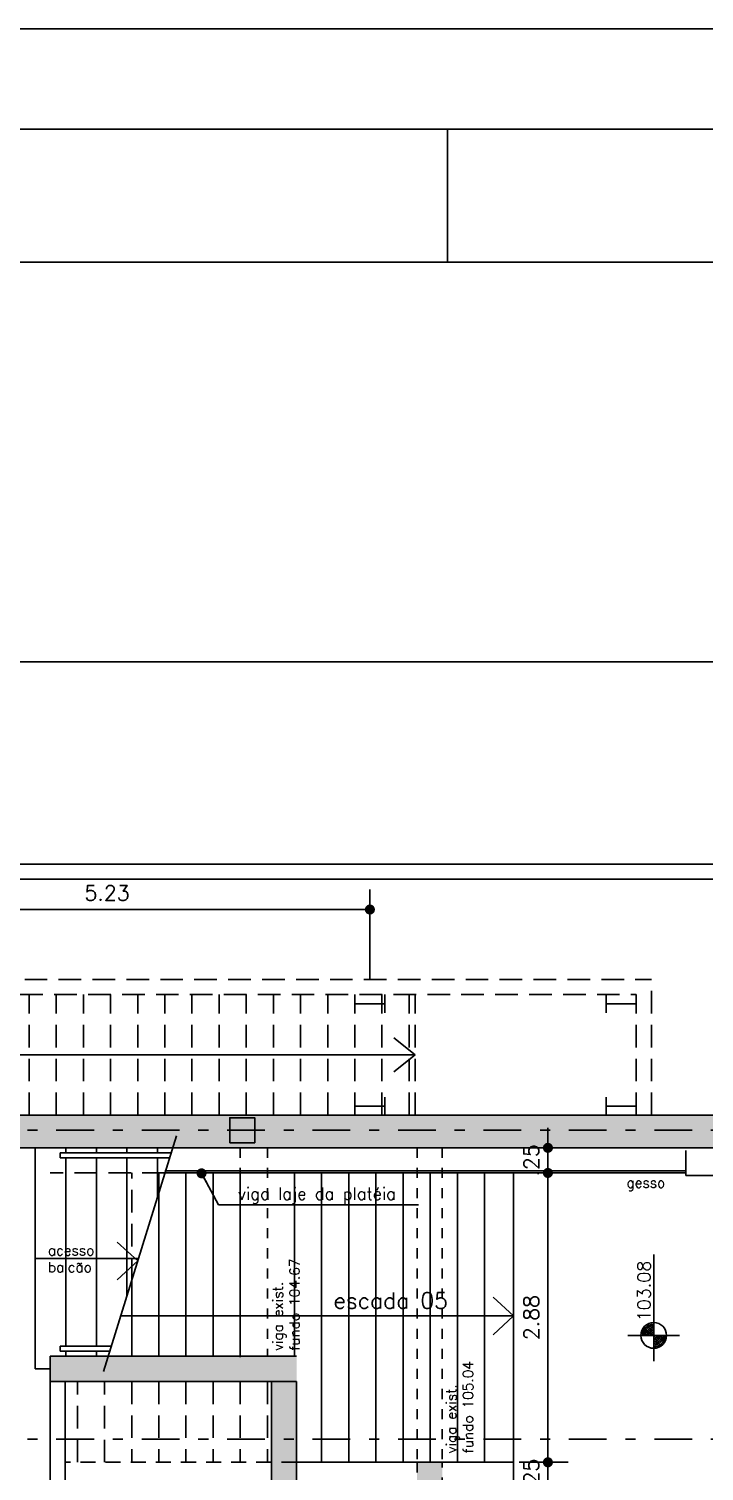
# Model space of a CAD drawing. Extents: x -14 to 107, y -33 to 53.
# Drawn here: x 16.14 to 22.86, y 38.46 to 52.81 of the extents above; entities that cross this region are included whole.
import ezdxf
from ezdxf.enums import TextEntityAlignment as Align

# ---------------------------------------------------------------- set-up
doc = ezdxf.new("R2010")
doc.units = 0
doc.header["$LTSCALE"] = 1.5
doc.header["$MEASUREMENT"] = 0
for name, pattern in [('DASHDOT', [1, 0.5, -0.25, 0, -0.25]), ('HIDDEN', [0.375, 0.25, -0.125]), ('HIDDEN2', [0.1875, 0.125, -0.0625])]:
    doc.linetypes.add(name, pattern=pattern)
doc.layers.get('0').update_dxf_attribs({"linetype": 'CONTINUOUS'})
for name, color, linetype in [('A-PAREDE', 3, 'CONTINUOUS'), ('A-REVEST', 1, 'CONTINUOUS'), ('COTAS', 7, 'CONTINUOUS'), ('EIXOS', 32, 'DASHDOT'), ('N-LNHVISTA', 7, 'CONTINUOUS'), ('N-NOTACOES', 6, 'CONTINUOUS'), ('N-PROJEÇÃO', 1, 'HIDDEN'), ('N-TEXTO', 7, 'CONTINUOUS'), ('PILAR', 7, 'CONTINUOUS'), ('PILARNOVO', 4, 'CONTINUOUS'), ('REVEST', 2, 'CONTINUOUS'), ('SOLID', 251, 'CONTINUOUS'), ('T-FOLHA', 7, 'CONTINUOUS')]:
    doc.layers.add(name, color=color, linetype=linetype)
doc.styles.add('COTA', font='romans.shx')
doc.styles.add('REGUA-080', font='simplex', dxfattribs={"height": 0.15})
doc.styles.add('ROMANS', font='romans')
doc.dimstyles.new('DG060-1', dxfattribs={"dimscale": 0.1, "dimtxt": 1.5, "dimasz": 1, "dimexe": 2, "dimexo": 2.5, "dimgap": 0.9, "dimtad": 1, "dimzin": 4, "dimdsep": 46, "dimtxsty": 'COTA', "dimblk": 'DOT', "dimblk1": 'DOT', "dimblk2": 'DOT', "dimsah": 1, "dimcen": 0.09, "dimclrd": 1, "dimclre": 1, "dimclrt": 2, "dimadec": 0, "dimazin": 0, "dimtfac": 1, "dimtdec": 4, "dimtix": 1, "dimtmove": 2, "dimatfit": 3, "dimldrblk": 'DOT', "dimfxl": 1, "dimtvp": 2, "dimtolj": 1, "dimtzin": 0, "dimarcsym": 0})

# ---------------------------------------------------------------- blocks, each defined once
blk = doc.blocks.new('DOT')
at = {"color": 0, "linetype": 'ByBlock'}
blk.add_line((-0.5, 0), (-1, 0), dxfattribs=at)
at = {"color": 0, "linetype": 'ByBlock', "const_width": 0.5}
blk.add_lwpolyline([(-0.25, 0, 1), (0.25, 0, 1)], format="xyb", close=True, dxfattribs=at)
blk = doc.blocks.new('*D33')
at = {"color": 1, "linetype": 'ByBlock'}
for p, q in [((14.3, 44.75), (14.3, 46.713)), ((51.045, 44.75), (51.045, 46.713)), ((14.4, 46.513), (50.945, 46.513))]:
    blk.add_line(p, q, dxfattribs=at)
at = {"color": 1, "linetype": 'ByBlock', "xscale": 0.1, "yscale": 0.1, "zscale": 0.1, "rotation": 180}
blk.add_blockref('DOT', (14.3, 46.513), dxfattribs=at)
at = {"color": 1, "linetype": 'ByBlock', "xscale": 0.1, "yscale": 0.1, "zscale": 0.1}
blk.add_blockref('DOT', (51.045, 46.513), dxfattribs=at)
at = {"color": 2, "linetype": 'ByBlock', "insert": (32.672, 46.678), "char_height": 0.15, "attachment_point": 5, "style": 'COTA'}
blk.add_mtext('\\A1;36.75', dxfattribs=at)
blk = doc.blocks.new('*D150')
at = {"color": 1, "linetype": 'ByBlock'}
for p, q in [((21.301, 41.775), (21.301, 41.875)), ((21.14, 41.675), (21.501, 41.675)), ((21.301, 41.675), (21.301, 41.425)), ((21.14, 41.425), (21.501, 41.425)), ((21.301, 41.325), (21.301, 41.225))]:
    blk.add_line(p, q, dxfattribs=at)
at = {"color": 1, "linetype": 'ByBlock', "xscale": 0.1, "yscale": 0.1, "zscale": 0.1}
for p, rotation in [((21.301, 41.675), 270), ((21.301, 41.425), 90)]:
    blk.add_blockref('DOT', p, dxfattribs=dict(at, rotation=rotation))
at = {"color": 2, "linetype": 'ByBlock', "insert": (21.136, 41.55), "char_height": 0.15, "attachment_point": 5, "rotation": 90, "style": 'COTA'}
blk.add_mtext('\\A1;.25', dxfattribs=at)
blk = doc.blocks.new('*D151')
at = {"color": 1, "linetype": 'ByBlock'}
for p, q in [((21.14, 41.425), (21.501, 41.425)), ((21.301, 41.325), (21.301, 38.645)), ((21.016, 38.545), (21.501, 38.545))]:
    blk.add_line(p, q, dxfattribs=at)
at = {"color": 1, "linetype": 'ByBlock', "xscale": 0.1, "yscale": 0.1, "zscale": 0.1}
for p, rotation in [((21.301, 41.425), 90), ((21.301, 38.545), 270)]:
    blk.add_blockref('DOT', p, dxfattribs=dict(at, rotation=rotation))
at = {"color": 2, "linetype": 'ByBlock', "insert": (21.136, 39.985), "char_height": 0.15, "attachment_point": 5, "rotation": 90, "style": 'COTA'}
blk.add_mtext('\\A1;2.88', dxfattribs=at)
blk = doc.blocks.new('VIGA_30')
at = {"layer": 'PILARNOVO'}
for p, q in [((0, 0), (0, -0.18)), ((0.3, 0), (0.3, -0.18)), ((0, -0.09), (0.3, -0.09))]:
    blk.add_line(p, q, dxfattribs=at)
blk = doc.blocks.new('*D172')
at = {"color": 1, "linetype": 'ByBlock'}
for p, q in [((14.3, 43.599), (14.3, 44.247)), ((19.53, 43.36), (19.53, 44.247)), ((14.4, 44.047), (19.43, 44.047))]:
    blk.add_line(p, q, dxfattribs=at)
at = {"color": 1, "linetype": 'ByBlock', "xscale": 0.1, "yscale": 0.1, "zscale": 0.1, "rotation": 180}
blk.add_blockref('DOT', (14.3, 44.047), dxfattribs=at)
at = {"color": 1, "linetype": 'ByBlock', "xscale": 0.1, "yscale": 0.1, "zscale": 0.1}
blk.add_blockref('DOT', (19.53, 44.047), dxfattribs=at)
at = {"color": 2, "linetype": 'ByBlock', "insert": (16.915, 44.212), "char_height": 0.15, "attachment_point": 5, "style": 'COTA'}
blk.add_mtext('\\A1;5.23', dxfattribs=at)
blk = doc.blocks.new('*D186')
at = {"color": 1, "linetype": 'ByBlock'}
for p, q in [((21.301, 38.645), (21.301, 38.745)), ((21.016, 38.545), (21.501, 38.545)), ((21.301, 38.545), (21.301, 38.295)), ((21.016, 38.295), (21.501, 38.295)), ((21.301, 38.195), (21.301, 38.095))]:
    blk.add_line(p, q, dxfattribs=at)
at = {"color": 1, "linetype": 'ByBlock', "xscale": 0.1, "yscale": 0.1, "zscale": 0.1}
for p, rotation in [((21.301, 38.545), 270), ((21.301, 38.295), 90)]:
    blk.add_blockref('DOT', p, dxfattribs=dict(at, rotation=rotation))
at = {"color": 2, "linetype": 'ByBlock', "insert": (21.136, 38.42), "char_height": 0.15, "attachment_point": 5, "rotation": 90, "style": 'COTA'}
blk.add_mtext('\\A1;.25', dxfattribs=at)

msp = doc.modelspace()

# ---------------------------------------------------------------- hatches: boundary and pattern name
at = {"layer": 'PILAR'}
h = msp.add_hatch(color=256, dxfattribs=at)
h.paths.add_polyline_path([(18.385, 41.9751), (18.26, 41.9751), (18.26, 41.7251), (18.385, 41.7251)])
h.paths.add_polyline_path([(18.26, 41.9751), (18.135, 41.9751), (18.135, 41.7251), (18.26, 41.7251)])
msp.add_hatch(color=256, dxfattribs=at).paths.add_polyline_path([(20, 38.545), (20, 38.295), (20.25, 38.295), (20.25, 38.545)])
at = {"layer": 'SOLID', "linetype": 'ByBlock'}
h = msp.add_hatch(color=256, dxfattribs=at)
h.paths.add_polyline_path([(25.8331, 41.675), (25.8331, 42), (23.1057, 42), (12.9454, 42), (12.8367, 41.675)])
h.paths.add_polyline_path([(18.385, 41.7251), (18.135, 41.7251), (18.135, 41.9751), (18.385, 41.9751)], flags=16)
h.paths.add_polyline_path([(21.0231, 41.3589), (21.0231, 41.7411), (21.2481, 41.7411), (21.2481, 41.3589)], flags=9)
msp.add_hatch(color=256, dxfattribs=at).paths.add_polyline_path([(18.8, 39.35), (18.8, 39.6), (16.35, 39.6), (16.35, 39.35)])
at = {"layer": 'SOLID'}
h = msp.add_hatch(color=256, dxfattribs=at)
h.paths.add_polyline_path([(18.8, 39.35), (18.55, 39.35), (18.55, 38.7751), (18.8, 38.7751)])
h.paths.add_polyline_path([(18.8, 38.7751), (18.55, 38.7751), (18.55, 38.545), (18.8, 38.545)])
h.paths.add_polyline_path([(18.8, 38.545), (18.55, 38.545), (18.55, 38.295), (18.8, 38.295)])
h.paths.add_polyline_path([(18.8, 38.295), (18.55, 38.295), (18.55, 36.65), (18.8, 36.65)])

# ---------------------------------------------------------------- linework, layer by layer
at = {"layer": 'A-PAREDE'}
for p, q in [((0, 44.5), (60.0886, 44.5)), ((0, 44.35), (60.0148, 44.35)), ((0.7, 42), (23.1057, 42)), ((12.05, 41.675), (45.194, 41.675)), ((16.35, 39.6), (16.35, 39.35)), ((16.35, 39.6), (18.8, 39.6)), ((16.35, 39.35), (18.8, 39.35)), ((16.35, 39.35), (16.35, 37)), ((16.5, 39.35), (16.5, 36.9)), ((18.55, 36.65), (18.55, 39.35)), ((18.8, 36.65), (18.8, 39.35)), ((20, 38.545), (18.8, 38.545))]:
    msp.add_line(p, q, dxfattribs=at)
at = {"layer": 'A-REVEST', "color": 2}
for p, q in [((17.4909, 41.445), (22.6731, 41.445)), ((17.4909, 41.425), (22.6731, 41.425))]:
    msp.add_line(p, q, dxfattribs=at)
at = {"layer": 'EIXOS', "ltscale": 0.5}
for p, q in [((78.8353, 41.8501), (-5.9475, 41.8501)), ((78.8353, 38.7751), (-5.9475, 38.7751))]:
    msp.add_line(p, q, dxfattribs=at)
at = {"layer": 'N-LNHVISTA', "color": 1}
for p, q in [((19.98, 42.6), (19.7683, 42.7684)), ((14.25, 42.6), (19.98, 42.6)), ((19.98, 42.6), (19.7683, 42.4316)), ((17.22, 40.55), (17.0147, 40.7374)), ((16.2, 40.575), (17.2277, 40.575)), ((17.22, 40.55), (17.0147, 40.3626)), ((20.96, 40.0025), (20.7547, 40.1899)), ((20.96, 40.0025), (17.0505, 40.0025)), ((20.96, 40.0025), (20.7547, 39.8151))]:
    msp.add_line(p, q, dxfattribs=at)
at = {"layer": 'N-LNHVISTA', "color": 2}
for p, q in [((16.8795, 39.4501), (17.6051, 41.7941)), ((20, 38.545), (20.96, 38.545)), ((20.96, 38.545), (20.96, 38.295))]:
    msp.add_line(p, q, dxfattribs=at)
at = {"layer": 'N-LNHVISTA'}
for p, q in [((16.2, 41.675), (16.2, 39.475)), ((16.505, 41.675), (16.505, 41.625)), ((16.809, 41.675), (16.809, 41.625)), ((17.1135, 41.675), (17.1135, 41.625)), ((17.418, 41.675), (17.418, 41.625)), ((16.45, 41.625), (16.45, 41.575)), ((16.45, 41.625), (17.5528, 41.625)), ((16.45, 41.575), (17.5373, 41.575)), ((16.505, 41.575), (16.505, 39.7)), ((16.809, 41.575), (16.809, 39.7)), ((17.1135, 41.575), (17.1135, 40.206)), ((17.418, 41.575), (17.418, 41.1896)), ((17.7, 39.6), (17.7, 41.425)), ((17.97, 39.6), (17.97, 41.425)), ((18.24, 39.5908), (18.24, 41.4158)), ((18.78, 39.6), (18.78, 41.425)), ((19.05, 38.545), (19.05, 41.425)), ((19.32, 38.545), (19.32, 41.425)), ((19.59, 38.545), (19.59, 41.425)), ((19.86, 38.545), (19.86, 41.425)), ((20.13, 38.545), (20.13, 41.425)), ((20.4, 38.545), (20.4, 41.425)), ((20.67, 38.545), (20.67, 41.425)), ((20.96, 38.545), (20.96, 41.425)), ((17.43, 39.6), (17.43, 41.2284)), ((17.16, 39.6), (17.16, 40.3562)), ((16.45, 39.65), (16.45, 39.7)), ((16.45, 39.7), (16.9569, 39.7)), ((16.45, 39.65), (16.9414, 39.65)), ((16.505, 39.65), (16.505, 39.6)), ((16.809, 39.65), (16.809, 39.6)), ((16.35, 39.475), (16.2, 39.475))]:
    msp.add_line(p, q, dxfattribs=at)
at = {"layer": 'N-NOTACOES', "color": 1}
for p, q in [((22.3535, 39.68), (22.3535, 40.6146)), ((22.0975, 39.808), (22.6095, 39.808)), ((22.3535, 39.68), (22.3535, 39.552))]:
    msp.add_line(p, q, dxfattribs=at)
msp.add_circle((22.3535, 39.808), 0.128, dxfattribs=at)
at = {"layer": 'N-NOTACOES', "color": 2}
for radius, start, end in [(0.112, 90, 180), (0.096, 90, 180), (0.08, 90, 180), (0.064, 90, 180), (0.048, 90, 180), (0.032, 90, 180), (0.016, 90, 180), (0.064, 270, 0), (0.096, 270, 0), (0.112, 270, 0), (0.08, 270, 0), (0.048, 270, 0), (0.032, 270, 0), (0.016, 270, 0)]:
    msp.add_arc((22.3535, 39.808), radius, start, end, dxfattribs=at)
at = {"layer": 'N-PROJEÇÃO', "ltscale": 0.6}
for p, q in [((13.3956, 43.35), (22.33, 43.35)), ((22.33, 42), (22.33, 43.35)), ((13.3521, 43.2), (22.18, 43.2)), ((16.14, 42), (16.14, 43.2)), ((16.41, 42), (16.41, 43.2)), ((16.68, 42), (16.68, 43.2)), ((16.95, 42), (16.95, 43.2)), ((17.22, 42), (17.22, 43.2)), ((17.49, 42), (17.49, 43.2)), ((17.76, 42), (17.76, 43.2)), ((18.03, 42), (18.03, 43.2)), ((18.3, 42), (18.3, 43.2)), ((18.57, 42), (18.57, 43.2)), ((18.84, 42), (18.84, 43.2)), ((19.11, 42), (19.11, 43.2)), ((19.38, 42), (19.38, 43.2)), ((19.65, 42), (19.65, 43.2)), ((19.92, 42), (19.92, 43.2)), ((19.98, 42), (19.98, 43.2)), ((22.18, 42), (22.18, 43.2)), ((17.4909, 41.425), (16.35, 41.425)), ((17.16, 40.3562), (17.16, 41.425)), ((17.43, 41.2284), (17.43, 41.425)), ((16.35, 38.295), (16.35, 39.35)), ((16.62, 38.545), (16.62, 39.35)), ((16.89, 38.545), (16.89, 39.35)), ((17.16, 39.35), (17.16, 38.545)), ((17.43, 39.35), (17.43, 38.545)), ((17.7, 39.35), (17.7, 38.545)), ((17.97, 39.35), (17.97, 38.545)), ((18.24, 39.35), (18.24, 38.545)), ((18.51, 39.35), (18.51, 38.545))]:
    msp.add_line(p, q, dxfattribs=at)
at = {"layer": 'N-PROJEÇÃO', "linetype": 'HIDDEN2', "ltscale": 0.5}
for p, q in [((18.24, 41.675), (18.24, 39.6)), ((18.51, 41.675), (18.51, 39.6)), ((20, 41.675), (20, 38.545)), ((20.25, 41.675), (20.25, 38.545))]:
    msp.add_line(p, q, dxfattribs=at)
at = {"layer": 'N-PROJEÇÃO', "ltscale": 0.4}
msp.add_line((18.8, 38.545), (16.5, 38.545), dxfattribs=at)
at = {"layer": 'PILAR'}
msp.add_lwpolyline([(18.135, 41.7251), (18.385, 41.7251), (18.385, 41.9751), (18.135, 41.9751)], close=True, dxfattribs=at)
at = {"layer": 'PILAR', "linetype": 'HIDDEN2', "ltscale": 0.2}
msp.add_lwpolyline([(20, 38.545), (20, 38.295), (20.25, 38.295), (20.25, 38.545)], close=True, dxfattribs=at)
at = {"layer": 'REVEST'}
for q in [(22.6731, 41.65), (44.919, 41.4)]:
    msp.add_line((22.6731, 41.4), q, dxfattribs=at)
at = {"layer": 'T-FOLHA', "color": 1}
msp.add_lwpolyline([(-13.699, -33.2871), (-13.699, 52.8129), (107.201, 52.8129), (107.201, -33.2871)], close=True, dxfattribs=at)
at = {"layer": 'T-FOLHA', "color": 2}
msp.add_lwpolyline([(-12.699, -32.2871), (-12.699, 51.8129), (106.201, 51.8129), (106.201, -32.2871)], close=True, dxfattribs=at)
msp.add_lwpolyline([(20.301, 51.8129), (20.301, 50.4912)], dxfattribs=at)
at = {"layer": 'T-FOLHA', "color": 3}
msp.add_lwpolyline([(-10.199, 50.4912), (105.201, 50.4912), (105.201, -30.6831), (-10.199, -30.6831), (-10.199, 50.4912)], dxfattribs=at)

# ---------------------------------------------------------------- block references
at = {"layer": 'COTAS', "linetype": 'ByBlock'}
for p in [(19.38, 43.2), (21.88, 43.2)]:
    msp.add_blockref('VIGA_30', p, dxfattribs=at)
at = {"layer": 'COTAS', "linetype": 'ByBlock', "xscale": -1, "rotation": 180}
for p in [(19.38, 42), (21.88, 42)]:
    msp.add_blockref('VIGA_30', p, dxfattribs=at)

# ---------------------------------------------------------------- texts
at = {"layer": 'N-NOTACOES', "color": 2, "style": 'ROMANS'}
msp.add_attdef('103.08', text='0,00', height=0.128, rotation=90, dxfattribs=at).set_placement((22.2577, 40.2501), align=Align.MIDDLE)
at = {"layer": 'N-TEXTO', "color": 3, "style": 'REGUA-080'}
msp.add_text('escada 05', height=0.16, dxfattribs=at).set_placement((19.1683, 40.0746))
at = {"layer": 'N-TEXTO', "color": 1, "linetype": 'ByBlock', "insert": (22.0824, 41.312), "char_height": 0.1, "attachment_point": 4, "style": 'COTA'}
msp.add_mtext('gesso', dxfattribs=at)
at = {"layer": 'N-TEXTO', "color": 2, "linetype": 'ByBlock', "attachment_point": 4, "style": 'COTA'}
for s, insert, char_height in [('\\A1;viga laje da platéia', (18.2149, 41.1987), 0.12), ('acesso\\Pbalcão', (16.3264, 40.5711), 0.1)]:
    msp.add_mtext(s, dxfattribs=dict(at, insert=insert, char_height=char_height))
at = {"layer": 'N-TEXTO', "color": 1, "linetype": 'ByBlock', "char_height": 0.1, "attachment_point": 4, "rotation": 90, "style": 'COTA'}
for s, insert in [('viga exist.\\Pfundo 104.67', (18.6972, 39.6557)), ('viga exist.\\Pfundo 105.04', (20.4228, 38.6357))]:
    msp.add_mtext(s, dxfattribs=dict(at, insert=insert))

# ---------------------------------------------------------------- dimensions: what is measured, and where the dimension line sits
at = {"layer": 'COTAS'}
for base, p1, p2, picture, middle in [((51.0447, 46.5133), (14.3, 44.5), (51.0447, 44.5), '*D33', (32.6723, 46.6783)), ((19.53, 44.0471), (14.3, 43.3487), (19.53, 43.11), '*D172', (16.915, 44.2121))]:
    dim = msp.add_linear_dim(base=base, p1=p1, p2=p2, dimstyle='DG060-1', dxfattribs=at)
    dim.commit()
    dim.dimension.update_dxf_attribs({"geometry": picture, "text_midpoint": middle})
for base, p1, p2, picture, middle in [((21.3006, 41.425), (20.8899, 41.675), (20.8899, 41.425), '*D150', (21.1356, 41.55)), ((21.3006, 38.545), (20.8899, 41.425), (20.7656, 38.545), '*D151', (21.1356, 39.985)), ((21.3006, 38.295), (20.7656, 38.545), (20.7656, 38.295), '*D186', (21.1356, 38.42))]:
    dim = msp.add_linear_dim(base=base, p1=p1, p2=p2, angle=90, dimstyle='DG060-1', dxfattribs=at)
    dim.commit()
    dim.dimension.update_dxf_attribs({"geometry": picture, "text_midpoint": middle})

# ---------------------------------------------------------------- leaders
at = {"layer": 'N-TEXTO', "color": 1, "linetype": 'ByBlock', "annotation_type": 0, "has_hookline": 1, "hookline_direction": 0, "text_width": 1.8}
msp.add_leader([(17.8551, 41.4214), (18.0249, 41.1091), (18.1249, 41.1091)], dimstyle='DG060-1', override={"dimse1": 0}, dxfattribs=at)

doc.saveas('drawing.dxf')
